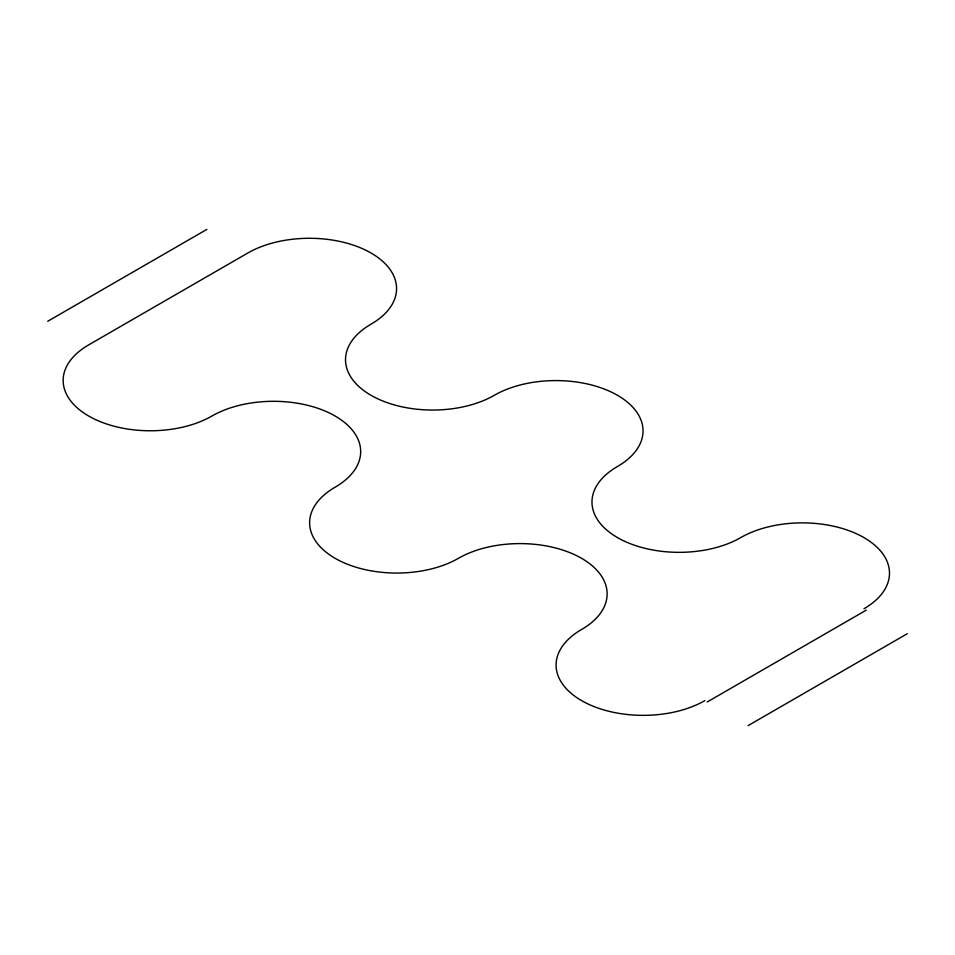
<?xml version="1.0" encoding="UTF-8"?>
<svg xmlns="http://www.w3.org/2000/svg" width="955" height="955" viewBox="0 0 955 955"><rect width="100%" height="100%" fill="white"/><g stroke="black" fill="none" stroke-linecap="round" stroke-linejoin="round"><path stroke-width="1.43" d="M47.75 321.262L206.877 229.391M707.189 701.985L866.316 610.114M748.123 725.609L907.25 633.738M704.838 700.624A87.144 50.305 0 0 1 581.607 700.624A87.144 50.305 0 0 1 581.607 629.476A87.144 50.305 0 0 0 581.607 558.329A87.144 50.305 0 0 0 458.376 558.329A87.144 50.305 0 0 1 335.145 558.329A87.144 50.305 0 0 1 335.145 487.181A87.144 50.305 0 0 0 335.145 416.034A87.144 50.305 0 0 0 211.915 416.034A87.144 50.305 0 0 1 88.684 416.034A87.144 50.305 0 0 1 88.684 344.886L247.811 253.015A87.144 50.305 0 0 1 371.041 253.015A87.144 50.305 0 0 1 371.041 324.163A87.144 50.305 0 0 0 371.041 395.31A87.144 50.305 0 0 0 494.272 395.31A87.144 50.305 0 0 1 617.503 395.31A87.144 50.305 0 0 1 617.503 466.458A87.144 50.305 0 0 0 617.503 537.605A87.144 50.305 0 0 0 740.734 537.605A87.144 50.305 0 0 1 863.965 537.605A87.144 50.305 0 0 1 863.965 608.753"/></g></svg>
